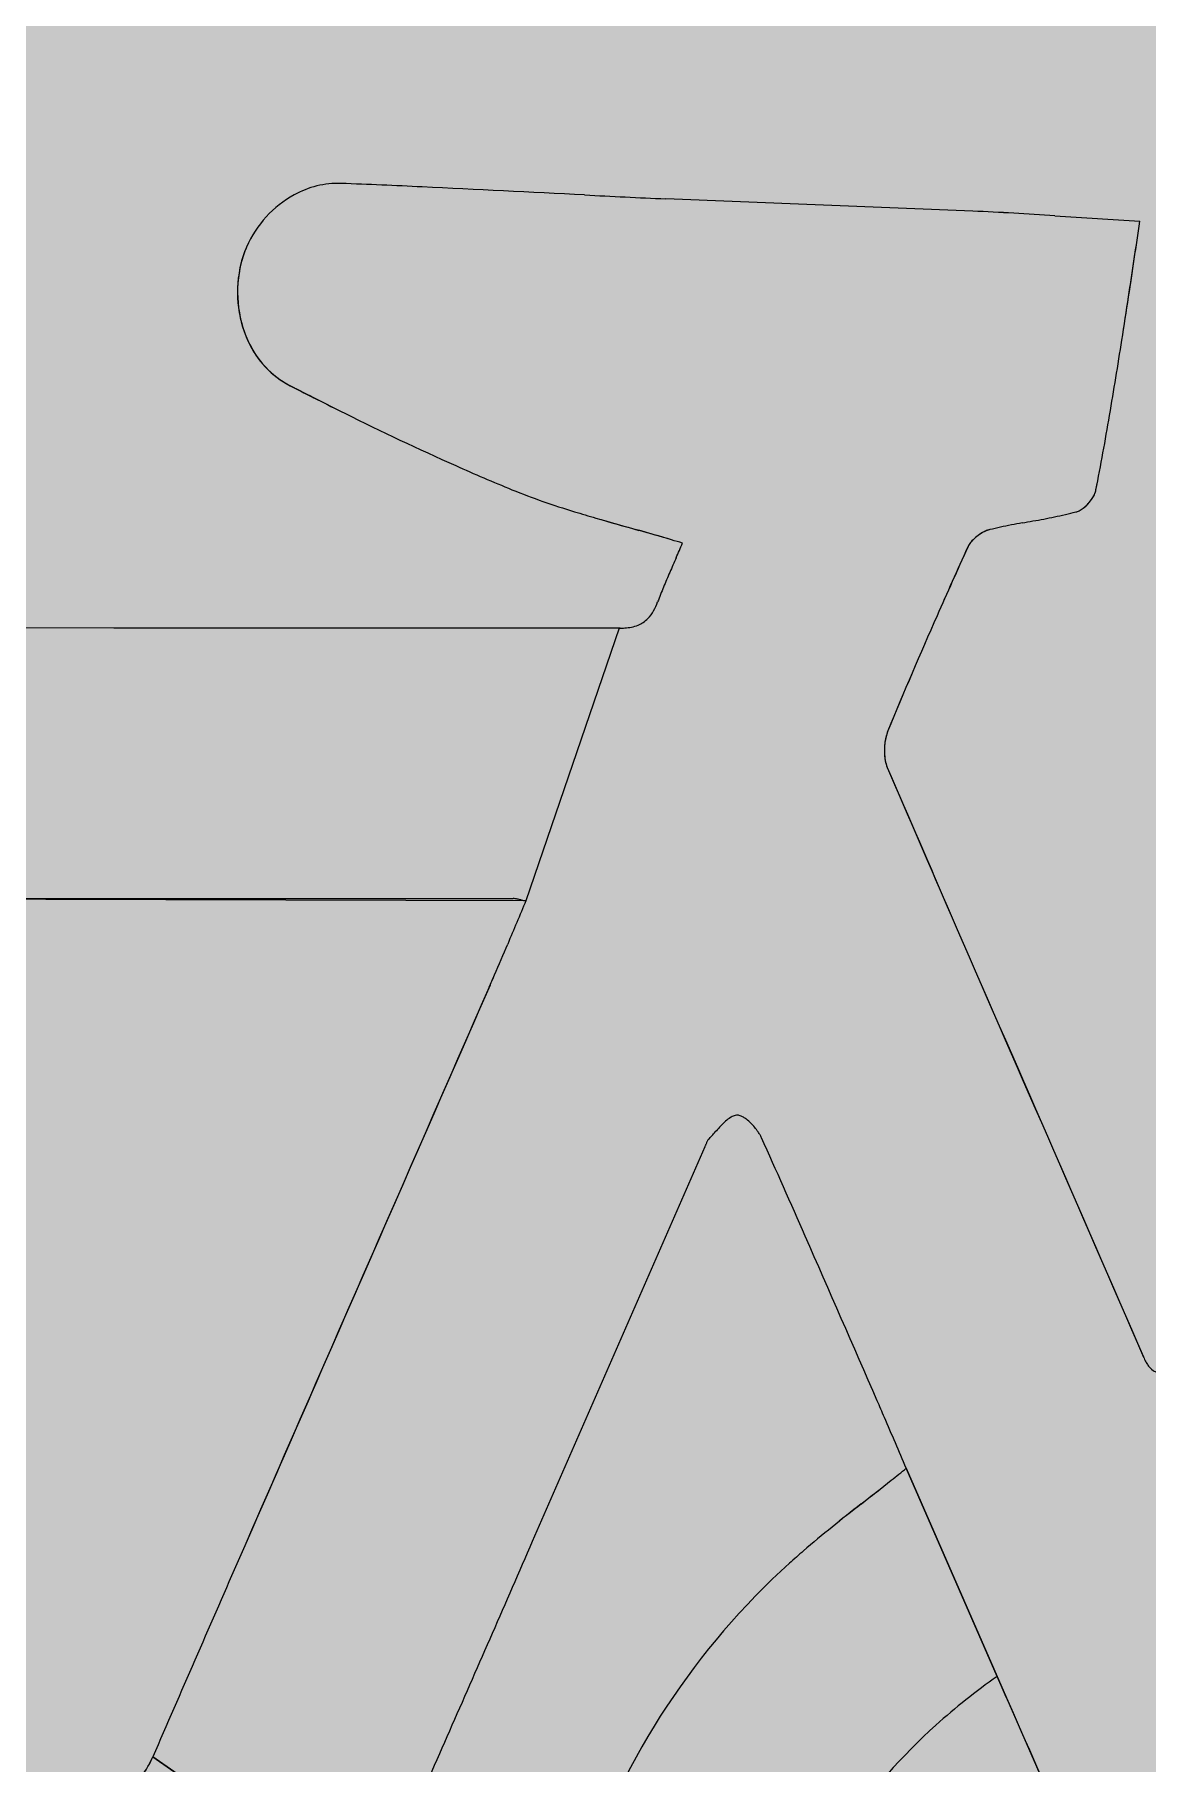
# Model space of a CAD drawing. Header units: millimetres. Extents: x 2995.8 to 3057.8, y 1058.7 to 1124.6.
# Drawn here: x 3028.42 to 3041.92, y 1091.65 to 1112.64 of the extents above; entities that cross this region are included whole.
import ezdxf

# ---------------------------------------------------------------- set-up
doc = ezdxf.new("R2010")
doc.units = ezdxf.units.MM
doc.layers.add('GSCOLORFILL', color=3, linetype='Continuous', lineweight=0)

# ---------------------------------------------------------------- blocks, each defined once
blk = doc.blocks.new('*U2')
at = {"layer": 'GSCOLORFILL', "true_color": 0xfedb00, "transparency": 33554687}
blk.add_hatch(color=40, dxfattribs=at).paths.add_polyline_path([(-300, -300), (300, -300), (300, 300), (-300, 300)])
blk = doc.blocks.new('Bicycle AUS 2018')
at = {"layer": 'GSCOLORFILL'}
h = blk.add_hatch(color=256, dxfattribs=at)
h.dxf.hatch_style = 1
edge = h.paths.add_edge_path()
edge.add_arc((52.7, 87.33), 2.18, 91.3723, 101.8351, ccw=False)
edge.add_arc((59.83, -207.45), 297.04, 90.4884, 91.3839, ccw=False)
edge.add_arc((61.78, -421.89), 511.49, 89.9795, 90.5027, ccw=False)
edge.add_arc((63.73, -1432.92), 1522.52, 89.71301, 90.06644, ccw=False)
edge.add_arc((85.54, 93.99), 14.85, 197.2544, 199.4186)
edge.add_arc((-23.92, 55.44), 101.19, 18.9776, 19.3989, ccw=False)
edge.add_arc((64.71, 85.9), 7.47, 14.7398, 19.1118, ccw=False)
edge.add_arc((67.55, 86.64), 4.55, 7.3322, 14.8063, ccw=False)
edge.add_arc((58.22, 85.35), 13.96, 5.9805, 7.6832, ccw=False)
edge.add_arc((52.04, 84.71), 20.17, 4.5661, 5.9805, ccw=False)
edge.add_arc((36.13, 83.43), 36.13, 3.5117, 4.5661, ccw=False)
edge.add_arc((276.2, 98.72), 204.42, 183.6665, 183.8997)
edge.add_arc((98.8, 86.7), 26.61, 184.0545, 185.3811)
edge.add_arc((86.76, 85.59), 14.52, 185.4879, 189.0389)
edge.add_arc((179.73, 100.38), 108.66, 189.0378, 200.345)
edge.add_arc((163.97, 94.55), 91.86, 200.3493, 225.4746)
edge.add_arc((177.84, 107.92), 111.12, 225.2125, 236.1142)
edge.add_arc((166.92, 91.42), 91.33, 236.0313, 266.3972)
edge.add_arc((167.94, 105.88), 105.82, 266.3385, 270)
edge.add_line((167.94, 0.05), (167.94, 27.04))
edge.add_arc((168.84, 97.12), 70.08, 186.165, 269.2623, ccw=False)
edge.add_line((99.16, 89.6), (103.06, 89.6))
edge.add_arc((129.22, 39904.93), 39815.35, 269.962357, 270.032542)
edge.add_arc((139.11, 12735.64), 12646.05, 270.057673, 270.13203)
edge.add_arc((168.1, 118.66), 29.04, 270.2841, 276.6556)
edge.add_arc((168.92, 111.62), 21.95, 276.6751, 286.4091)
edge.add_arc((170.16, 107.36), 17.52, 286.4451, 306.4926)
edge.add_arc((170, 107.96), 18.09, 305.7821, 372.2332)
edge.add_arc((167.75, 107.6), 20.37, 11.8797, 24.8168)
edge.add_line((186.23, 116.14), (164.09, 164.33))
edge.add_arc((175.1, 169.4), 12.12, 202.072, 204.7599, ccw=False)
edge.add_arc((180.41, 171.57), 17.86, 200.3806, 202.1159, ccw=False)
edge.add_arc((192.54, 176.12), 30.82, 199.5449, 200.4421, ccw=False)
edge.add_arc((298.68, 214.03), 143.52, 199.385, 199.6318, ccw=False)
edge.add_arc((120.07, 151.13), 45.84, 19.4456, 20.3876)
edge.add_arc((169.86, 100.78), 66.67, 91.6564, 95.877, ccw=False)
edge.add_line((167.94, 167.42), (167.94, 194.55))
edge.add_arc((168.79, 88.77), 105.78, 90.4622, 98.3856)
edge.add_arc((152.08, 202.12), 8.79, 274.2546, 278.393, ccw=False)
edge.add_arc((152.31, 198.68), 5.35, 268.0528, 274.5246, ccw=False)
edge.add_arc((152.23, 196.5), 3.16, 259.0777, 268.1465, ccw=False)
edge.add_arc((151.99, 195.34), 1.98, 223.0295, 259.6696, ccw=False)
edge.add_arc((152.67, 196), 2.93, 214.2926, 223.4333, ccw=False)
edge.add_arc((154.15, 197.02), 4.73, 207.9461, 214.4052, ccw=False)
edge.add_arc((156.55, 198.33), 7.46, 205.5663, 208.1863, ccw=False)
edge.add_arc((157.81, 198.95), 8.87, 204.6234, 205.6635, ccw=False)
edge.add_arc((79172.14, 36428.07), 86933.05, 204.593217, 204.6320801, ccw=False)
edge.add_arc((9836.98, 4684.4), 10676.74, 204.440869, 204.546972, ccw=False)
edge.add_arc((121.39, 268.59), 4.72, 190.6099, 201.4944, ccw=False)
edge.add_arc((122.75, 268.85), 6.11, 181.418, 190.6852, ccw=False)
edge.add_arc((123.55, 268.9), 6.91, 168.7286, 181.6447, ccw=False)
edge.add_arc((122.17, 269.19), 5.5, 161.7102, 168.8406, ccw=False)
edge.add_arc((121.15, 269.54), 4.43, 156.5836, 161.878, ccw=False)
edge.add_arc((645.48, 42.47), 575.81, 155.05947, 156.58413, ccw=False)
edge.add_arc((806.56, -31.73), 753.15, 154.41139, 155.10852, ccw=False)
edge.add_arc((129.75, 292.39), 2.74, 143.0913, 154.7608, ccw=False)
edge.add_arc((130.63, 291.75), 3.83, 133.7905, 143.2494, ccw=False)
edge.add_arc((131.58, 290.78), 5.18, 115.3997, 133.9213, ccw=False)
edge.add_arc((131.12, 291.75), 4.11, 108.5627, 115.4562, ccw=False)
edge.add_arc((130.85, 292.59), 3.22, 103.1155, 108.7568, ccw=False)
edge.add_arc((141.57, 246.59), 50.46, 101.5303, 103.1163, ccw=False)
edge.add_arc((146.09, 224.39), 73.12, 100.4309, 101.5303, ccw=False)
edge.add_arc((156.8, 166.26), 132.22, 99.8222, 100.4309, ccw=False)
edge.add_arc((26.47, 927.04), 639.64, 279.69996, 279.95156)
edge.add_arc((120.68, 388.92), 93.33, 280.0738, 280.9355)
edge.add_arc((127.14, 355.5), 59.3, 280.9355, 282.2894)
edge.add_arc((130.29, 340.95), 44.41, 282.31, 284.1172)
edge.add_arc((140.57, 300.01), 2.2, 284.6262, 295.62)
edge.add_arc((140.04, 301.11), 3.42, 295.6199, 305.5402)
edge.add_arc((139.17, 302.32), 4.91, 305.6268, 325.9485)
edge.add_arc((140.31, 301.53), 3.52, 326.1335, 336.436)
edge.add_arc((141.46, 301.02), 2.26, 336.7846, 348.2025)
edge.add_arc((-106.34, 352.87), 255.43, 348.182, 349.2136)
edge.add_arc((-220.65, 374.64), 371.8, 349.2136, 349.9267)
edge.add_arc((-525.8, 428.85), 681.72, 349.92671, 350.31578)
edge.add_arc((-1363.2, 573.22), 1531.47, 350.26182, 350.43499)
edge.add_arc((-311.79, 396.49), 465.31, 350.3804, 351.0342)
edge.add_arc((-3717.58, 933.84), 3913.23, 351.03409, 351.17033)
edge.add_arc((391.25, 4308.93), 3983.12, 266.3606, 266.51713, ccw=False)
edge.add_arc((90.43, -436.43), 771.77, 86.43506, 86.82588)
edge.add_arc((109.88, -85.67), 420.46, 86.8259, 87.5389)
edge.add_line((127.94, 334.41), (88.71, 335.9))
edge.add_arc((172.43, 2309.45), 1975.32, 267.26997, 267.5711, ccw=False)
edge.add_arc((-266.35, -6725.93), 7070.71, 87.205769, 87.374018)
edge.add_arc((0.97, -928.47), 1267.09, 87.43823, 87.90764)
edge.add_arc((46.88, 325.65), 12.13, 88.3306, 117.8919)
edge.add_arc((47.48, 324.28), 13.62, 117.4527, 154.9529)
edge.add_arc((46.09, 325.03), 12.04, 155.3845, 165.2105)
edge.add_arc((47.82, 324.58), 13.83, 165.2335, 205.6838)
edge.add_arc((45.79, 323.61), 11.58, 205.7377, 244.092)
edge.add_arc((331.34, 911.44), 665.09, 244.09105, 244.75533)
edge.add_arc((213.28, 659.79), 387.13, 244.6745, 246.9754)
edge.add_arc((171.31, 562.39), 281.07, 247.0835, 248.6664)
edge.add_arc((98.15, 375.47), 80.34, 248.7727, 251.7663)
edge.add_arc((109.84, 410.61), 117.38, 251.7149, 253.7737)
edge.add_arc((132.66, 488.15), 198.2, 253.7029, 254.5208)
edge.add_arc((290.52, 1063.44), 794.75, 254.62172, 255.01207)
edge.add_arc((2.77, -12.2), 318.7, 74.2169, 75.0494, ccw=False)
edge.add_arc((30.9, 88.22), 214.42, 73.7646, 74.1535, ccw=False)
edge.add_arc((-77.72, 370.13), 184.93, 335.1175, 335.7213, ccw=False)
edge.add_arc((512.91, 96.19), 466.14, 155.1175, 155.3579)
edge.add_arc((183.37, 247.35), 103.58, 155.3579, 156.4397)
edge.add_arc((145.99, 263.74), 62.77, 156.51, 158.2951)
edge.add_arc((80.67, 289.65), 7.5, 329.8451, 338.8872, ccw=False)
edge.add_arc((83.24, 288.15), 4.52, 314.6425, 329.9934, ccw=False)
edge.add_arc((83.88, 287.55), 3.64, 290.485, 314.086, ccw=False)
edge.add_arc((83.44, 288.68), 4.86, 280.4222, 290.6506, ccw=False)
edge.add_arc((83.02, 290.94), 7.16, 273.5988, 280.5172, ccw=False)
edge.add_arc((82.81, 293.6), 9.83, 270.3084, 273.8267, ccw=False)
edge.add_line((82.86, 283.77), (82.75, 283.77))
edge.add_line((82.75, 283.77), (70.84, 250.66))
edge.add_arc((2456.44, -810.47), 2610.96, 156.02015, 156.14628)
edge.add_arc((-381.44, 444.76), 492.13, 335.6253, 336.1034, ccw=False)
edge.add_arc((-207.41, 366.35), 301.26, 335.2392, 335.5502, ccw=False)
edge.add_arc((66720.86, -30496.72), 73400.32, 155.2438671, 155.3040401)
edge.add_arc((20551.11, -9255.12), 22578.56, 155.326696, 155.392139)
edge.add_line((23.16, 146.71), (51.08, 128.31))
edge.add_arc((-3444.06, 1765.6), 3859.63, 334.89934, 335.26388)
edge.add_arc((-8548.26, 4127.02), 9483.61, 335.209833, 335.358194)
edge.add_line((71.7, 172.89), (93.73, 220.83))
edge.add_arc((91.11, 222.02), 2.88, 335.4524, 337.9664)
edge.add_arc((87.16, 223.62), 7.14, 337.9542, 338.988)
edge.add_arc((102.33, 217.83), 9.1, 157.9926, 159.216, ccw=False)
edge.add_arc((96.48, 220.2), 2.79, 154.7041, 157.9778, ccw=False)
edge.add_arc((95.38, 220.72), 1.57, 150.0717, 154.6066, ccw=False)
edge.add_arc((94.95, 220.96), 1.08, 143.6711, 150.0892, ccw=False)
edge.add_arc((94.71, 221.14), 0.781, 132.9516, 143.7187, ccw=False)
edge.add_arc((86.85, 229.62), 10.79, 312.8308, 316.0427)
edge.add_arc((74.2, 241.84), 28.37, 316.0118, 317.2769)
edge.add_arc((139.2, 181.85), 60.08, 136.5527, 137.306, ccw=False)
edge.add_arc((105.02, 214.19), 13.03, 133.7301, 136.4485, ccw=False)
edge.add_arc((101.22, 218.15), 7.54, 130.2418, 133.6323, ccw=False)
edge.add_arc((98.98, 220.86), 4.02, 119.9152, 130.8125, ccw=False)
edge.add_arc((98.17, 222.25), 2.41, 107.6594, 119.8512, ccw=False)
edge.add_arc((97.99, 222.78), 1.86, 97.7933, 107.3093, ccw=False)
edge.add_arc((97.85, 223.73), 0.893, 82.046, 97.1871, ccw=False)
edge.add_arc((97.79, 223.25), 1.38, 71.3375, 82.3077, ccw=False)
edge.add_arc((97.5, 222.38), 2.3, 60.8546, 71.3513, ccw=False)
edge.add_arc((96.79, 221.07), 3.78, 53.9149, 61.1307, ccw=False)
edge.add_arc((95.67, 219.52), 5.7, 46.4536, 53.9723, ccw=False)
edge.add_arc((94.64, 218.4), 7.22, 35.562, 46.6447, ccw=False)
edge.add_arc((95.86, 219.29), 5.71, 31.0719, 35.4321, ccw=False)
edge.add_arc((97.05, 220.01), 4.32, 25.6812, 30.99, ccw=False)
edge.add_arc((-1146.48, -369.54), 1380.51, 24.81887, 25.36642, ccw=False)
edge.add_arc((-4377.16, -1864.18), 4940.19, 24.56983, 24.82486, ccw=False)
edge.add_arc((-308.88, -5.15), 467.29, 24.4049, 24.6791, ccw=False)
edge.add_arc((-2283.5, -898.49), 2634.58, 24.20632, 24.35363, ccw=False)
edge.add_line((119.44, 181.75), (144.13, 128.02))
edge.add_arc((139.46, 125.84), 5.16, 4.6876, 25.0408, ccw=False)
edge.add_arc((141.23, 126.02), 3.38, -12.7481, 4.0638, ccw=False)
edge.add_arc((141.91, 125.87), 2.69, 303.8767, 347.1977, ccw=False)
edge.add_arc((141.14, 127.16), 4.18, 267.6741, 302.7208, ccw=False)
edge.add_line((140.97, 122.98), (103.57, 122.94))
edge.add_line((103.57, 122.94), (75.89, 125.87))
edge.add_arc((71.47, 127.51), 4.71, 290.0077, 339.6193, ccw=False)
edge.add_arc((71.46, 128.23), 5.4, 277.9597, 287.4814, ccw=False)
edge.add_arc((71.09, 130.79), 7.98, 270.8069, 278.0422, ccw=False)
edge.add_arc((71.02, 136.09), 13.28, 265.8374, 270.7955, ccw=False)
edge.add_arc((62.33, 10.92), 112.19, 86.0509, 88.5863)
edge.add_arc((62.33, 10.92), 112.19, 88.5863, 91.0565)
edge.add_line((60.26, 123.09), (53.44, 122.84))
edge.add_line((53.44, 122.84), (52.26, 89.46))
h = blk.add_hatch(color=256, dxfattribs=at)
h.dxf.hatch_style = 1
h.paths.add_polyline_path([(82.75, 283.77), (70.84, 250.66), (-67.19, 251.01), (-46.47, 283.85)])
h = blk.add_hatch(color=256, dxfattribs=at)
h.dxf.hatch_style = 1
edge = h.paths.add_edge_path()
edge.add_arc((9.38, 153), 15.14, 332.7385, 335.4668, ccw=False)
edge.add_arc((13.49, 150.87), 10.51, 328.4067, 332.7962, ccw=False)
edge.add_arc((17.12, 148.56), 6.21, 316.0041, 329.0404, ccw=False)
edge.add_arc((18.43, 147.26), 4.36, 285.4274, 316.2761, ccw=False)
edge.add_arc((18.02, 148.69), 5.85, 275.1292, 285.6133, ccw=False)
edge.add_arc((17.77, 151.14), 8.32, 267.8573, 275.3481, ccw=False)
edge.add_arc((16.98, 125.91), 16.93, 88.3966, 95.4302)
edge.add_arc((17.71, 118.5), 24.37, 95.4926, 101.0205)
edge.add_arc((19.7, 107.81), 35.24, 100.8747, 103.0132)
edge.add_arc((23.63, 91), 52.51, 103.0611, 104.8802)
edge.add_arc((28.33, 72.85), 71.25, 104.7807, 105.1797)
edge.add_arc((7.12, 151.02), 9.74, 281.2104, 285.1796, ccw=False)
edge.add_arc((7.57, 148.73), 7.41, 274.7372, 281.2509, ccw=False)
edge.add_arc((7.68, 146.35), 5.03, 237.3715, 275.6484, ccw=False)
edge.add_arc((8.46, 147.67), 6.55, 231.5213, 237.8787, ccw=False)
edge.add_arc((9.46, 148.97), 8.19, 225.6847, 231.677, ccw=False)
edge.add_arc((-9292.28, -9380.22), 13308.25, 45.691992, 45.974855)
edge.add_arc((-4730.5, -4653.11), 6738.98, 45.931144, 46.12804)
edge.add_arc((-2352.13, -2179.97), 3307.79, 46.13732, 46.53845)
edge.add_line((-76.81, 220.95), (-91.72, 188.98))
edge.add_arc((-73.21, 211.64), 29.26, 230.7615, 231.3537)
edge.add_arc((-21.75, 276.39), 111.97, 231.4769, 231.8016)
edge.add_arc((-101.15, 175.35), 16.55, 50.5511, 52.0837, ccw=False)
edge.add_arc((-95.79, 181.85), 8.11, 48.5686, 50.6134, ccw=False)
edge.add_arc((-94.16, 183.68), 5.67, 45.8824, 48.6587, ccw=False)
edge.add_arc((32715.38, 34021.74), 47126.91, 225.884124, 225.911777)
edge.add_arc((3071.91, 3424.39), 4524.89, 225.95519, 226.05123)
edge.add_arc((-30593.5, -31572.73), 44035.98, 46.048633, 46.117264, ccw=False)
edge.add_arc((-8566.15, -8714.82), 12291.88, 45.937269, 46.019093, ccw=False)
edge.add_arc((-18.96, 116.65), 1.67, 31.5139, 46.4279, ccw=False)
edge.add_arc((-19.52, 116.29), 2.34, 25.4848, 31.8344, ccw=False)
edge.add_arc((-20.08, 116.02), 2.96, 20.2899, 25.5428, ccw=False)
edge.add_arc((-20.98, 115.69), 3.91, 14.8525, 20.2898, ccw=False)
edge.add_arc((-22.19, 115.37), 5.17, 8.9269, 14.8526, ccw=False)
edge.add_arc((-24.12, 115.06), 7.12, 0.3176, 8.9957, ccw=False)
edge.add_arc((-70.8, 114.8), 53.8, -1.8447, 0.3179, ccw=False)
edge.add_arc((-117.6, 116.31), 100.62, 356.9925, 358.1553, ccw=False)
edge.add_arc((839.51, 63.62), 857.93, 176.83219, 177.03466)
edge.add_arc((68.33, 103.57), 85.72, 177.0347, 178.7517)
edge.add_arc((26.52, 104.52), 43.9, 178.7992, 182.0818)
edge.add_arc((11.48, 104), 28.85, 182.134, 187.0755)
edge.add_arc((5.63, 103.34), 22.97, 187.2483, 190.9518)
edge.add_arc((17.8, 105.41), 35.3, 190.4946, 263.3884)
edge.add_arc((18.47, 109.07), 39.02, 263.0286, 277.6194)
edge.add_arc((18.95, 107.21), 37.12, 277.2632, 291.5555)
edge.add_arc((20.08, 104.03), 33.74, 291.764, 317.1437)
edge.add_arc((16.21, 107.74), 39.1, 317.0166, 327.7578)
edge.add_arc((13.04, 109.9), 42.93, 327.5775, 328.9748)
edge.add_arc((52.11, 86.42), 2.64, 137.9622, 149.4198, ccw=False)
edge.add_arc((52.94, 85.69), 3.76, 129.9994, 138.157, ccw=False)
edge.add_arc((53.48, 85.07), 4.58, 114.696, 130.1151, ccw=False)
edge.add_arc((52.94, 86.28), 3.25, 103.2239, 115.0696, ccw=False)
edge.add_arc((52.7, 87.33), 2.18, 101.8351, 103.4832, ccw=False)
edge.add_line((52.26, 89.46), (53.44, 122.84))
edge.add_arc((53.57, 130.9), 8.06, 263.2874, 269.1115, ccw=False)
edge.add_arc((53.24, 128.09), 5.23, 255.4834, 263.2463, ccw=False)
edge.add_arc((52.79, 126.32), 3.4, 245.0978, 255.4093, ccw=False)
edge.add_arc((52.3, 125.28), 2.25, 228.8387, 245.1726, ccw=False)
edge.add_arc((52.01, 124.93), 1.8, 197.042, 228.5105, ccw=False)
edge.add_arc((52.52, 125.1), 2.34, 184.138, 197.2304, ccw=False)
edge.add_arc((54.23, 125.17), 4.05, 167.3328, 183.4665, ccw=False)
edge.add_arc((59.95, 123.87), 9.92, 153.4284, 167.2482, ccw=False)
edge.add_line((51.08, 128.31), (23.16, 146.71))
h = blk.add_hatch(color=256, dxfattribs=at)
h.dxf.hatch_style = 1
edge = h.paths.add_edge_path()
edge.add_line((131.05, 156.48), (119.44, 181.75))
edge.add_arc((-40.74, 390.37), 263.02, 306.9915, 307.5164, ccw=False)
edge.add_arc((-470.67, 962.95), 979.04, 306.64646, 306.92594, ccw=False)
edge.add_arc((317.11, -96.01), 340.81, 126.6465, 127.4349)
edge.add_arc((196.04, 62.15), 141.63, 127.4349, 129.318)
edge.add_arc((168.76, 95.64), 98.43, 129.3877, 130.739)
edge.add_arc((164.09, 100.63), 91.6, 130.5613, 159.9188)
edge.add_arc((171.42, 97.56), 99.55, 159.7072, 162.5527)
edge.add_arc((63.52, 131.36), 13.52, 336.0586, 343.0002, ccw=False)
edge.add_line((75.89, 125.87), (103.57, 122.94))
edge.add_arc((167.84, 97.98), 68.95, 130.3139, 158.7738, ccw=False)
edge.add_arc((176.65, 88.14), 82.15, 123.7128, 130.5563, ccw=False)
for points in [[(52.26, 89.46, -0.045684), (52.65, 89.5, -0.003907), (57.29, 89.58, -0.002283), (61.96, 89.6, -0.001542), (71.36, 89.58, 0.009443), (71.53, 89.05, -0.001838), (71.78, 88.35, -0.019079), (71.94, 87.8, -0.032623), (72.06, 87.22, -0.00743), (72.11, 86.81, -0.006172), (72.15, 86.31, -0.004601), (72.2, 85.65, 0.001017), (72.25, 84.82, 0.005789), (72.3, 84.2, 0.015495), (72.42, 83.31, 0.049377), (77.85, 62.6, 0.110071), (99.56, 29.06, 0.047604), (115.89, 15.67, 0.133277), (161.18, 0.27, 0.015978), (167.94, 0.05), (167.94, 27.04, -0.379352), (99.16, 89.6), (103.06, 89.6, 0.000306), (151.84, 89.59, 0.000324), (168.25, 89.62, 0.027808), (171.47, 89.82, 0.042498), (175.12, 90.56, 0.087698), (180.58, 93.28, 0.298356), (187.68, 111.79, 0.056509), (186.23, 116.14), (164.09, 164.33, -0.011729), (163.86, 164.85, -0.007572), (163.67, 165.35, -0.003915), (163.5, 165.81, -0.001077), (163.29, 166.39, 0.00411), (163.04, 167.1, -0.018418), (167.94, 167.42), (167.94, 194.55, 0.034586), (153.36, 193.42, -0.018059), (152.73, 193.35, -0.028246), (152.13, 193.34, -0.039591), (151.63, 193.39, -0.161249), (150.54, 193.99, -0.039905), (150.25, 194.35, -0.02819), (149.97, 194.81, -0.011433), (149.82, 195.11, -0.004538), (149.75, 195.26, -0.00017), (125.19, 248.87, -0.000463), (116.99, 266.86, -0.047529), (116.75, 267.72, -0.040458), (116.64, 268.7, -0.056417), (116.77, 270.25, -0.031123), (116.95, 270.91, -0.023105), (117.09, 271.3, -0.006653), (123.37, 285.27, -0.003042), (127.27, 293.56, -0.050962), (127.56, 294.04, -0.041296), (127.98, 294.51, -0.080992), (129.35, 295.46, -0.030088), (129.81, 295.65, -0.02462), (130.12, 295.73, -0.00692), (131.48, 296.03, -0.004797), (132.86, 296.3, -0.002656), (134.24, 296.55, 0.001098), (137.01, 297.02, 0.00376), (138.39, 297.28, 0.005908), (139.76, 297.56, 0.007885), (141.12, 297.88, 0.048006), (141.52, 298.03, 0.043312), (142.03, 298.33, 0.088903), (143.23, 299.57, 0.044983), (143.54, 300.12, 0.049861), (143.67, 300.55, 0.004501), (144.57, 305.06, 0.003112), (145.41, 309.61, 0.001698), (146.21, 314.17, 0.000756), (146.98, 318.74, 0.002852), (147.84, 323.98, 0.000594), (149.28, 333.17, -0.000683), (138.42, 333.85, 0.001705), (133.16, 334.15, 0.003111), (127.94, 334.41), (88.71, 335.9, -0.001314), (78.34, 336.37, 0.000734), (57.6, 337.35, 0.002048), (47.23, 337.77, 0.129706), (41.21, 336.37, 0.165102), (35.14, 330.05, 0.042901), (34.45, 328.11, 0.178353), (35.36, 318.59, 0.168932), (40.73, 313.2, 0.002898), (47.69, 309.87, 0.01004), (61.87, 303.5, 0.006907), (69.06, 300.58, 0.013063), (73.01, 299.16, 0.008983), (77.04, 297.91, 0.003569), (79.76, 297.14, 0.001703), (84.99, 295.72, -0.003632), (89.45, 294.49, -0.001697), (90.85, 294.09, -0.002635), (90.04, 292.32, 0.001049), (89.22, 290.54, 0.00472), (88.42, 288.76, 0.007789), (87.67, 286.95, -0.039474), (87.16, 285.88, -0.067081), (86.42, 284.93, -0.103344), (85.16, 284.13, -0.04466), (84.32, 283.9, -0.030197), (83.47, 283.79, -0.015353), (82.86, 283.77), (82.75, 283.77), (70.84, 250.66, 0.00055), (68.51, 245.41, -0.002086), (66.83, 241.66, -0.001357), (66.15, 240.17, 0.000263), (33.91, 170.15, 0.000286), (23.16, 146.71), (51.08, 128.31, 0.001591), (61.43, 150.58, 0.000647), (71.7, 172.89), (93.73, 220.83, 0.01097), (93.78, 220.94, 0.004511), (93.83, 221.06, -0.005338), (93.9, 221.24, -0.014285), (93.96, 221.39, -0.01979), (94.02, 221.5, -0.028012), (94.08, 221.6, -0.047015), (94.18, 221.71, 0.014016), (94.61, 222.13, 0.00552), (95.04, 222.59, -0.003287), (95.58, 223.17, -0.011862), (96.02, 223.6, -0.014795), (96.35, 223.9, -0.047584), (96.97, 224.34, -0.053247), (97.44, 224.55, -0.041545), (97.74, 224.62, -0.066162), (97.98, 224.61, -0.047903), (98.23, 224.55, -0.045833), (98.62, 224.38, -0.031495), (99.02, 224.13, -0.032818), (99.59, 223.65, -0.048395), (100.51, 222.6, -0.019027), (100.75, 222.24, -0.023168), (100.94, 221.88, -0.002389), (106.53, 209.94, -0.001113), (115.72, 189.96, -0.001197), (116.65, 187.92, -0.000643), (119.44, 181.75), (144.13, 128.02, -0.089042), (144.6, 126.26, -0.073487), (144.53, 125.28, -0.191307), (143.41, 123.64, -0.154123), (140.97, 122.98), (103.57, 122.94), (75.89, 125.87, -0.219917), (73.08, 123.09, -0.04157), (72.21, 122.89, -0.03158), (71.2, 122.81, -0.021637), (70.05, 122.85, 0.011063), (65.1, 123.08, 0.010779), (60.26, 123.09), (53.44, 122.84)], [(23.16, 146.71, -0.011905), (22.84, 146.06, -0.019155), (22.45, 145.36, -0.056943), (21.59, 144.24, -0.135422), (19.59, 143.05, -0.045778), (18.54, 142.86, -0.032696), (17.46, 142.83, 0.0307), (15.38, 142.76, 0.024125), (13.05, 142.42, 0.009331), (11.77, 142.15, 0.007938), (10.15, 141.75, 0.001741), (9.67, 141.62, -0.017321), (9.01, 141.47, -0.028429), (8.18, 141.35, -0.168585), (4.97, 142.12, -0.027746), (4.38, 142.54, -0.026152), (3.74, 143.1, 0.001234), (-43.39, 188.88, 0.000859), (-60.06, 204.96, 0.00175), (-76.81, 220.95), (-91.72, 188.98, 0.002584), (-91.48, 188.79, 0.001417), (-90.99, 188.4, -0.006687), (-90.64, 188.12, -0.008922), (-90.42, 187.94, -0.012114), (-90.22, 187.75, 0.000121), (-73.89, 171.92, 0.000419), (-68.43, 166.65, -0.000299), (-30.43, 130.06, -0.000357), (-17.81, 117.87, -0.065167), (-17.54, 117.53, -0.027713), (-17.41, 117.3, -0.022924), (-17.31, 117.05, -0.023729), (-17.19, 116.7, -0.025861), (-17.08, 116.17, -0.037884), (-17, 115.1, -0.009437), (-17.02, 113.07, -0.005074), (-17.11, 111.03, 0.000883), (-17.27, 108, 0.007492), (-17.37, 105.44, 0.014324), (-17.35, 102.92, 0.021565), (-17.15, 100.44, 0.016161), (-16.91, 98.98, 0.329237), (13.73, 70.34, 0.06375), (23.64, 70.4, 0.062443), (32.59, 72.69, 0.111195), (44.81, 81.08, 0.046901), (49.28, 86.88, 0.006097), (49.83, 87.77, -0.050035), (50.14, 88.19, -0.035609), (50.53, 88.57, -0.06738), (51.56, 89.22, -0.051733), (52.2, 89.44, -0.007191), (52.26, 89.46), (53.44, 122.84, -0.025418), (52.62, 122.9, -0.033885), (51.93, 123.03, -0.045023), (51.35, 123.23, -0.071391), (50.82, 123.58, -0.138177), (50.29, 124.4, -0.057189), (50.19, 124.93, -0.070513), (50.28, 126.06, -0.060373), (51.08, 128.31)]]:
    blk.add_lwpolyline(points, format="xyb", close=True)
blk.add_lwpolyline([(82.75, 283.77), (70.84, 250.66), (-67.19, 251.01), (-46.47, 283.85)], close=True)
at = {"layer": 'GSCOLORFILL', "linetype": 'Continuous'}
for points in [[(125.19, 248.87, -0.00046), (117.04, 266.75, -0.027166), (116.9, 267.12, -0.029865), (116.76, 267.67, -0.042698), (116.64, 268.7, -0.060249), (116.79, 270.35, -0.032365), (116.99, 271.04, -0.015272), (117.09, 271.29, -0.006655), (123.37, 285.27, -0.003053), (127.29, 293.59, -0.047894), (127.56, 294.04, -0.036916), (127.93, 294.47, -0.086143), (129.39, 295.48, -0.033919), (129.91, 295.68, -0.01629), (130.11, 295.73, -0.006948), (131.48, 296.03, -0.004798), (132.86, 296.3, -0.002655), (134.24, 296.55, 0.001098), (137.01, 297.02, 0.003759), (138.39, 297.28, 0.00591), (139.76, 297.56, 0.007885), (141.12, 297.88, 0.048236), (141.52, 298.03, 0.043164), (142.03, 298.33, 0.084777), (143.19, 299.5, 0.050707), (143.54, 300.12, 0.046838), (143.67, 300.53, 0.004528), (144.57, 305.06, 0.003112), (145.41, 309.61, 0.001697), (146.21, 314.17, 0.000756), (146.98, 318.74, 0.0029), (147.85, 324.06, 0.000589), (149.28, 333.17, -0.000683), (138.42, 333.85, 0.001708), (133.16, 334.16, 0.003106), (127.94, 334.41), (88.71, 335.9, -0.001314), (78.34, 336.37, 0.000734), (57.6, 337.35, 0.002048), (47.23, 337.77, 0.129706), (41.21, 336.37, 0.165102), (35.14, 330.05, 0.044449), (34.43, 328.03, 0.174529), (35.3, 318.7, 0.170499), (40.68, 313.23, 0.002921), (47.69, 309.87, 0.01004), (61.87, 303.5, 0.006907), (69.06, 300.58, 0.013063), (73.01, 299.16, 0.008983), (77.04, 297.91, 0.003569), (79.76, 297.14, 0.001796), (85.27, 295.64, -0.0034), (89.45, 294.49, -0.001697), (90.85, 294.09, -0.002636), (90.04, 292.32, 0.001048), (89.22, 290.54, 0.004721), (88.42, 288.76, 0.007789), (87.67, 286.95, -0.039474), (87.16, 285.88, -0.067081), (86.42, 284.93, -0.103344), (85.16, 284.13, -0.04466), (84.32, 283.9, -0.030197), (83.47, 283.79, -0.018356), (82.75, 283.77), (-46.47, 283.85, 0.005184), (-46.48, 285.06, 0.001262), (-46.51, 286.19, -0.004119), (-46.53, 287.26, -0.005549), (-46.53, 287.95, -0.021785), (-46.45, 289.45, -0.003045), (-46.43, 289.61, 0.037852), (-46.39, 290.72, 0.061513), (-46.56, 291.87, 0.117645), (-47.46, 293.43, 0.049452), (-48.28, 294.16, 0.017671), (-48.74, 294.47, 0.017776), (-49.36, 294.83, -0.004299), (-54.81, 297.84, -0.002628), (-60.23, 300.92, -0.001087), (-65.62, 304.04, -0.00006), (-71.01, 307.17, 0.005028), (-71.41, 307.4, -0.004341), (-72.05, 307.75, -0.01272), (-72.57, 308.07, -0.018424), (-72.96, 308.33, -0.019496), (-73.23, 308.55, -0.048475), (-73.59, 308.93, -0.064037), (-73.81, 309.31, -0.008244), (-73.83, 309.35, -0.039602), (-74.39, 311.3, -0.018531), (-74.5, 311.99, -0.017776), (-74.54, 312.49, -0.038964), (-74.53, 313.18, -0.04597), (-74.44, 313.64, -0.058637), (-74.3, 313.97, -0.048944), (-74.17, 314.15, -0.037918), (-73.35, 314.93, -0.0807), (-70.71, 316.45, -0.032362), (-69.76, 316.74, -0.049582), (-68.65, 316.89, -0.004609), (-61.57, 317.03, -0.002732), (-54.48, 317.06, -0.001713), (-40.3, 317.02), (-28.67, 317.02), (-28.67, 349.8, -0.002246), (-28.92, 349.82, -0.001614), (-29.57, 349.87, 0.004494), (-29.84, 349.9, 0.008742), (-30.1, 349.91, 0.008147), (-30.26, 349.91, 0.00103), (-66.05, 349.93, 0.00165), (-77.97, 349.86, 0.373296), (-114.14, 316.64, 0.024981), (-114.41, 312.69, 0.064277), (-113.39, 302.98, 0.095042), (-107.8, 290.69, 0.050778), (-102.11, 284.16, 0.011429), (-100.43, 282.65, 0.004957), (-100.15, 282.41, -0.004604), (-99.68, 282.03, -0.012928), (-99.31, 281.69, -0.013345), (-99.1, 281.49, -0.037955), (-98.81, 281.14, -0.042589), (-98.67, 280.9, -0.05401), (-98.6, 280.7, -0.057391), (-98.58, 280.53, 0.004547), (-98.59, 279.62, 0.005351), (-98.57, 277.77, -0.000306), (-98.5, 274.99, -0.00866), (-98.49, 272.67, -0.016562), (-98.59, 270.39, -0.025215), (-98.89, 268.18, -0.033759), (-99.43, 266.05, -0.003846), (-104.32, 251.89, -0.002176), (-109.37, 237.79, -0.00127), (-119.63, 209.64, 0.00027), (-127.94, 186.59), (-127.94, 186.59, 0.110142), (-170.68, 194.5, 0.10704), (-209.87, 184.65, 0.327204), (-263.2, 82.87, 0.067008), (-255.79, 57.17, 0.106073), (-232.97, 25.9, 0.045031), (-217.01, 13.83, 0.143351), (-167.94, -0.05, 0.041814), (-150.77, 1.49, 0.049068), (-130.47, 7, 0.13446), (-91.91, 35.1, 0.048497), (-80.48, 52.59, 0.006411), (-79.06, 55.36, 0.115529), (-69.46, 96, 0.03968), (-70.69, 112.56, 0.131099), (-90.01, 157.16, 0.027323), (-97.64, 165.87, -0.028602), (-97.99, 166.27, -0.048653), (-98.62, 167.27, -0.024501), (-98.8, 167.69, -0.042832), (-98.95, 168.21, -0.043135), (-98.99, 168.54, -0.052487), (-98.97, 168.79, -0.031863), (-98.94, 168.91, -0.003974), (-97.21, 173.91, -0.002348), (-95.42, 178.9, -0.001704), (-91.72, 188.98, 0.002584), (-91.48, 188.79, 0.001734), (-90.87, 188.31, -0.005066), (-90.61, 188.1, -0.009712), (-90.38, 187.9, -0.009032), (-90.23, 187.76, 0.000121), (-73.89, 171.92, 0.000419), (-68.43, 166.65, -0.000299), (-30.43, 130.06, -0.000358), (-17.79, 117.85, -0.060867), (-17.54, 117.53, -0.027713), (-17.41, 117.3, -0.022878), (-17.31, 117.05, -0.024032), (-17.19, 116.69, -0.023455), (-17.09, 116.22, -0.039859), (-17, 115.09, -0.009412), (-17.02, 113.07, -0.00506), (-17.11, 111.03, 0.000892), (-17.27, 107.97, 0.007406), (-17.37, 105.44, 0.014324), (-17.35, 102.92, 0.021565), (-17.15, 100.44, 0.016161), (-16.91, 98.98, 0.329237), (13.73, 70.34, 0.06375), (23.64, 70.4, 0.062443), (32.59, 72.69, 0.111195), (44.81, 81.08, 0.046901), (49.28, 86.88, 0.006322), (49.85, 87.8, -0.046369), (50.14, 88.19, -0.035609), (50.53, 88.57, -0.06738), (51.56, 89.22, -0.056572), (52.26, 89.46, -0.043346), (52.63, 89.5, -0.003924), (57.29, 89.58, -0.002283), (61.96, 89.6, -0.001542), (71.36, 89.58, 0.005579), (71.46, 89.27, 0.003078), (71.56, 88.96, -0.001134), (71.71, 88.53, -0.004518), (71.81, 88.25, -0.016648), (71.95, 87.77, -0.026595), (72.05, 87.3, -0.00891), (72.11, 86.81, -0.006174), (72.15, 86.31, -0.003451), (72.19, 85.81, 0.00122), (72.25, 84.82, 0.004681), (72.29, 84.32, 0.017123), (72.41, 83.33, 0.049226), (77.82, 62.69, 0.110317), (99.56, 29.06, 0.047604), (115.89, 15.67, 0.133277), (161.18, 0.27, 0.042244), (179.02, 0.64, 0.012942), (185.18, 1.43, 0.154088), (234.76, 25.61, 0.00464), (236.09, 26.89, 0.056035), (251.26, 45.29, 0.111785), (265.25, 83.31, 0.045031), (266.04, 102.09, 0.130606), (251.92, 148.13, 0.265992), (168.08, 194.55, 0.03466), (153.47, 193.43, -0.007709), (153.09, 193.38, -0.010145), (152.73, 193.35, -0.029433), (152.1, 193.34, -0.037583), (151.63, 193.39, -0.161249), (150.54, 193.99, -0.039905), (150.25, 194.35, -0.02819), (149.97, 194.81, -0.011433), (149.82, 195.11, -0.005125), (149.74, 195.28, -0.00017)], [(-67.19, 251.01), (-67.19, 251.01, 0.008241), (-67.38, 251.01, 0.03418), (-67.98, 250.95, 0.042178), (-68.49, 250.82, 0.164639), (-69.67, 249.91, 0.047516), (-70.05, 249.23, 0.012691), (-70.22, 248.84, 0.007026), (-70.37, 248.42, -0.002006), (-74.18, 237.65, -0.003012), (-76.12, 232.28, -0.005024), (-78.16, 226.94, 0.018901), (-78.4, 226.24, 0.014827), (-78.53, 225.8, 0.041592), (-78.68, 224.88, 0.077272), (-78.6, 223.68, 0.086308), (-78.05, 222.39, 0.044738), (-77.33, 221.47, 0.016752), (-76.81, 220.95, -0.00175), (-60.06, 204.96, -0.000859), (-43.39, 188.88, -0.001233), (3.71, 143.13), (3.71, 143.13, 0.027446), (4.38, 142.54, 0.027746), (4.97, 142.12, 0.168585), (8.18, 141.35, 0.028429), (9.01, 141.47, 0.017419), (9.67, 141.62, -0.001728), (10.15, 141.75, -0.007085), (11.59, 142.11, -0.010602), (13.05, 142.42, -0.022885), (15.26, 142.75, -0.032485), (17.46, 142.83, 0.032696), (18.54, 142.86, 0.045778), (19.59, 143.05, 0.127292), (21.49, 144.14, 0.062581), (22.45, 145.36, 0.017511), (22.81, 146, 0.013046), (23.16, 146.71, -0.000286), (33.91, 170.15, -0.000264), (66.27, 240.43, 0.001123), (66.83, 241.66, 0.002086), (68.51, 245.41, -0.00055), (70.84, 250.66, -0.005178), (70.23, 250.77, 0.003039), (69.71, 250.87, 0.006734), (69.55, 250.9, 0.008664), (69.45, 250.91, 0.030874), (69.23, 250.93, -0.000365)], [(71.7, 172.89), (93.73, 220.83, 0.01097), (93.78, 220.94, 0.004511), (93.83, 221.06, -0.005338), (93.9, 221.24, -0.014285), (93.96, 221.39, -0.01979), (94.02, 221.5, -0.028012), (94.08, 221.6, -0.047015), (94.18, 221.71, 0.014016), (94.61, 222.13, 0.00552), (95.04, 222.59, -0.003287), (95.58, 223.17, -0.011862), (96.02, 223.6, -0.014795), (96.35, 223.9, -0.047584), (96.97, 224.34, -0.053247), (97.44, 224.55, -0.041545), (97.74, 224.62, -0.066162), (97.98, 224.61, -0.047903), (98.23, 224.55, -0.045833), (98.62, 224.38, -0.031495), (99.02, 224.13, -0.032818), (99.59, 223.65, -0.048395), (100.51, 222.6, -0.019027), (100.75, 222.24, -0.023168), (100.94, 221.88, -0.002389), (106.53, 209.94, -0.001113), (115.72, 189.96, -0.001197), (116.65, 187.92, -0.000643), (119.44, 181.75, -0.00229), (117.52, 180.29, -0.001216), (113.7, 177.44, 0.003448), (109.95, 174.61, 0.008224), (106.3, 171.72, 0.005896), (104.52, 170.22, 0.128802), (78.06, 132.08, 0.012416), (76.46, 127.41, -0.030298), (75.89, 125.87, -0.041839), (75.29, 124.78, -0.073052), (74.41, 123.8, -0.096141), (73.08, 123.09, -0.04157), (72.21, 122.89, -0.03158), (71.2, 122.81, -0.017011), (70.4, 122.82, -0.005899), (70.05, 122.85, 0.021844), (60.26, 123.09, 0.011004), (54.38, 122.86, -0.019291), (53.44, 122.84, -0.025418), (52.62, 122.9, -0.033885), (51.93, 123.03, -0.045023), (51.35, 123.23, -0.071391), (50.82, 123.58, -0.138177), (50.29, 124.4, -0.057189), (50.19, 124.93, -0.036101), (50.19, 125.4, -0.035433), (50.28, 126.06, -0.026495), (50.48, 126.8, -0.023051), (50.84, 127.78, -0.009411), (51.08, 128.31, 0.001591), (61.43, 150.58, 0.000647)], [(103.57, 122.94, 0.000815), (131.74, 122.94, 0.001136), (140.97, 122.98, 0.036423), (141.79, 123.04, 0.048565), (142.62, 123.25, 0.064944), (143.41, 123.64, 0.191307), (144.53, 125.28, 0.073487), (144.6, 126.26, 0.047939), (144.46, 127.11, 0.04053), (144.13, 128.02, 0.002308), (139.35, 138.54, 0.000768), (131.05, 156.48, 0.029869), (123.23, 150.56, 0.124822)]]:
    blk.add_lwpolyline(points, format="xyb", close=True, dxfattribs=at)
at = {"layer": 'GSCOLORFILL'}
for points in [[(125.19, 248.87, -0.00046), (117.04, 266.75, -0.027166), (116.9, 267.12, -0.029865), (116.76, 267.67, -0.042698), (116.64, 268.7, -0.060249), (116.79, 270.35, -0.032365), (116.99, 271.04, -0.015272), (117.09, 271.29, -0.006655), (123.37, 285.27, -0.003053), (127.29, 293.59, -0.047894), (127.56, 294.04, -0.036916), (127.93, 294.47, -0.086143), (129.39, 295.48, -0.033919), (129.91, 295.68, -0.01629), (130.11, 295.73, -0.006948), (131.48, 296.03, -0.004798), (132.86, 296.3, -0.002655), (134.24, 296.55, 0.001098), (137.01, 297.02, 0.003759), (138.39, 297.28, 0.00591), (139.76, 297.56, 0.007885), (141.12, 297.88, 0.048236), (141.52, 298.03, 0.043164), (142.03, 298.33, 0.084777), (143.19, 299.5, 0.050707), (143.54, 300.12, 0.046838), (143.67, 300.53, 0.004528), (144.57, 305.06, 0.003112), (145.41, 309.61, 0.001697), (146.21, 314.17, 0.000756), (146.98, 318.74, 0.0029), (147.85, 324.06, 0.000589), (149.28, 333.17, -0.000683), (138.42, 333.85, 0.001708), (133.16, 334.16, 0.003106), (127.94, 334.41), (88.71, 335.9, -0.001314), (78.34, 336.37, 0.000734), (57.6, 337.35, 0.002048), (47.23, 337.77, 0.129706), (41.21, 336.37, 0.165102), (35.14, 330.05, 0.044449), (34.43, 328.03, 0.174529), (35.3, 318.7, 0.170499), (40.68, 313.23, 0.002921), (47.69, 309.87, 0.01004), (61.87, 303.5, 0.006907), (69.06, 300.58, 0.013063), (73.01, 299.16, 0.008983), (77.04, 297.91, 0.003569), (79.76, 297.14, 0.001796), (85.27, 295.64, -0.0034), (89.45, 294.49, -0.001697), (90.85, 294.09, -0.002636), (90.04, 292.32, 0.001048), (89.22, 290.54, 0.004721), (88.42, 288.76, 0.007789), (87.67, 286.95, -0.039474), (87.16, 285.88, -0.067081), (86.42, 284.93, -0.103344), (85.16, 284.13, -0.04466), (84.32, 283.9, -0.030197), (83.47, 283.79, -0.018356), (82.75, 283.77), (-46.47, 283.85, 0.005184), (-46.48, 285.06, 0.001262), (-46.51, 286.19, -0.004119), (-46.53, 287.26, -0.005549), (-46.53, 287.95, -0.021785), (-46.45, 289.45, -0.003045), (-46.43, 289.61, 0.037852), (-46.39, 290.72, 0.061513), (-46.56, 291.87, 0.117645), (-47.46, 293.43, 0.049452), (-48.28, 294.16, 0.017671), (-48.74, 294.47, 0.017776), (-49.36, 294.83, -0.004299), (-54.81, 297.84, -0.002628), (-60.23, 300.92, -0.001087), (-65.62, 304.04, -0.00006), (-71.01, 307.17, 0.005028), (-71.41, 307.4, -0.004341), (-72.05, 307.75, -0.01272), (-72.57, 308.07, -0.018424), (-72.96, 308.33, -0.019496), (-73.23, 308.55, -0.048475), (-73.59, 308.93, -0.064037), (-73.81, 309.31, -0.008244), (-73.83, 309.35, -0.039602), (-74.39, 311.3, -0.018531), (-74.5, 311.99, -0.017776), (-74.54, 312.49, -0.038964), (-74.53, 313.18, -0.04597), (-74.44, 313.64, -0.058637), (-74.3, 313.97, -0.048944), (-74.17, 314.15, -0.037918), (-73.35, 314.93, -0.0807), (-70.71, 316.45, -0.032362), (-69.76, 316.74, -0.049582), (-68.65, 316.89, -0.004609), (-61.57, 317.03, -0.002732), (-54.48, 317.06, -0.001713), (-40.3, 317.02), (-28.67, 317.02), (-28.67, 349.8, -0.002246), (-28.92, 349.82, -0.001614), (-29.57, 349.87, 0.004494), (-29.84, 349.9, 0.008742), (-30.1, 349.91, 0.008147), (-30.26, 349.91, 0.00103), (-66.05, 349.93, 0.00165), (-77.97, 349.86, 0.373296), (-114.14, 316.64, 0.024981), (-114.41, 312.69, 0.064277), (-113.39, 302.98, 0.095042), (-107.8, 290.69, 0.050778), (-102.11, 284.16, 0.011429), (-100.43, 282.65, 0.004957), (-100.15, 282.41, -0.004604), (-99.68, 282.03, -0.012928), (-99.31, 281.69, -0.013345), (-99.1, 281.49, -0.037955), (-98.81, 281.14, -0.042589), (-98.67, 280.9, -0.05401), (-98.6, 280.7, -0.057391), (-98.58, 280.53, 0.004547), (-98.59, 279.62, 0.005351), (-98.57, 277.77, -0.000306), (-98.5, 274.99, -0.00866), (-98.49, 272.67, -0.016562), (-98.59, 270.39, -0.025215), (-98.89, 268.18, -0.033759), (-99.43, 266.05, -0.003846), (-104.32, 251.89, -0.002176), (-109.37, 237.79, -0.00127), (-119.63, 209.64, 0.00027), (-127.94, 186.59), (-127.94, 186.59, 0.110142), (-170.68, 194.5, 0.10704), (-209.87, 184.65, 0.327204), (-263.2, 82.87, 0.067008), (-255.79, 57.17, 0.106073), (-232.97, 25.9, 0.045031), (-217.01, 13.83, 0.143351), (-167.94, -0.05, 0.041814), (-150.77, 1.49, 0.049068), (-130.47, 7, 0.13446), (-91.91, 35.1, 0.048497), (-80.48, 52.59, 0.006411), (-79.06, 55.36, 0.115529), (-69.46, 96, 0.03968), (-70.69, 112.56, 0.131099), (-90.01, 157.16, 0.027323), (-97.64, 165.87, -0.028602), (-97.99, 166.27, -0.048653), (-98.62, 167.27, -0.024501), (-98.8, 167.69, -0.042832), (-98.95, 168.21, -0.043135), (-98.99, 168.54, -0.052487), (-98.97, 168.79, -0.031863), (-98.94, 168.91, -0.003974), (-97.21, 173.91, -0.002348), (-95.42, 178.9, -0.001704), (-91.72, 188.98, 0.002584), (-91.48, 188.79, 0.001734), (-90.87, 188.31, -0.005066), (-90.61, 188.1, -0.009712), (-90.38, 187.9, -0.009032), (-90.23, 187.76, 0.000121), (-73.89, 171.92, 0.000419), (-68.43, 166.65, -0.000299), (-30.43, 130.06, -0.000358), (-17.79, 117.85, -0.060867), (-17.54, 117.53, -0.027713), (-17.41, 117.3, -0.022878), (-17.31, 117.05, -0.024032), (-17.19, 116.69, -0.023455), (-17.09, 116.22, -0.039859), (-17, 115.09, -0.009412), (-17.02, 113.07, -0.00506), (-17.11, 111.03, 0.000892), (-17.27, 107.97, 0.007406), (-17.37, 105.44, 0.014324), (-17.35, 102.92, 0.021565), (-17.15, 100.44, 0.016161), (-16.91, 98.98, 0.329237), (13.73, 70.34, 0.06375), (23.64, 70.4, 0.062443), (32.59, 72.69, 0.111195), (44.81, 81.08, 0.046901), (49.28, 86.88, 0.006322), (49.85, 87.8, -0.046369), (50.14, 88.19, -0.035609), (50.53, 88.57, -0.06738), (51.56, 89.22, -0.056572), (52.26, 89.46, -0.043346), (52.63, 89.5, -0.003924), (57.29, 89.58, -0.002283), (61.96, 89.6, -0.001542), (71.36, 89.58, 0.005579), (71.46, 89.27, 0.003078), (71.56, 88.96, -0.001134), (71.71, 88.53, -0.004518), (71.81, 88.25, -0.016648), (71.95, 87.77, -0.026595), (72.05, 87.3, -0.00891), (72.11, 86.81, -0.006174), (72.15, 86.31, -0.003451), (72.19, 85.81, 0.00122), (72.25, 84.82, 0.004681), (72.29, 84.32, 0.017123), (72.41, 83.33, 0.049226), (77.82, 62.69, 0.110317), (99.56, 29.06, 0.047604), (115.89, 15.67, 0.133277), (161.18, 0.27, 0.042244), (179.02, 0.64, 0.012942), (185.18, 1.43, 0.154088), (234.76, 25.61, 0.00464), (236.09, 26.89, 0.056035), (251.26, 45.29, 0.111785), (265.25, 83.31, 0.045031), (266.04, 102.09, 0.130606), (251.92, 148.13, 0.265992), (168.08, 194.55, 0.03466), (153.47, 193.43, -0.007709), (153.09, 193.38, -0.010145), (152.73, 193.35, -0.029433), (152.1, 193.34, -0.037583), (151.63, 193.39, -0.161249), (150.54, 193.99, -0.039905), (150.25, 194.35, -0.02819), (149.97, 194.81, -0.011433), (149.82, 195.11, -0.005125), (149.74, 195.28, -0.00017)], [(52.26, 89.46, -0.045684), (52.65, 89.5, -0.003907), (57.29, 89.58, -0.002283), (61.96, 89.6, -0.001542), (71.36, 89.58, 0.009443), (71.53, 89.05, -0.001838), (71.78, 88.35, -0.019079), (71.94, 87.8, -0.032623), (72.06, 87.22, -0.00743), (72.11, 86.81, -0.006172), (72.15, 86.31, -0.004601), (72.2, 85.65, 0.001017), (72.25, 84.82, 0.005789), (72.3, 84.2, 0.015495), (72.42, 83.31, 0.049377), (77.85, 62.6, 0.110071), (99.56, 29.06, 0.047604), (115.89, 15.67, 0.133277), (161.18, 0.27, 0.015978), (167.94, 0.05), (167.94, 27.04, -0.379352), (99.16, 89.6), (103.06, 89.6, 0.000306), (151.84, 89.59, 0.000324), (168.25, 89.62, 0.027808), (171.47, 89.82, 0.042498), (175.12, 90.56, 0.087698), (180.58, 93.28, 0.298356), (187.68, 111.79), (187.68, 111.79, 0.056509), (186.23, 116.14), (164.09, 164.33, -0.011729), (163.86, 164.85, -0.007572), (163.67, 165.35, -0.003915), (163.5, 165.81, -0.001077), (163.29, 166.39, 0.00411), (163.04, 167.1, -0.018418), (167.94, 167.42), (167.94, 194.55, 0.034586), (153.36, 193.42, -0.018059), (152.73, 193.35, -0.028246), (152.13, 193.34, -0.039591), (151.63, 193.39, -0.161249), (150.54, 193.99, -0.039905), (150.25, 194.35, -0.02819), (149.97, 194.81, -0.011433), (149.82, 195.11, -0.004538), (149.75, 195.26, -0.00017), (125.19, 248.87, -0.000463), (116.99, 266.86, -0.047529), (116.75, 267.72, -0.040458), (116.64, 268.7, -0.056417), (116.77, 270.25, -0.031123), (116.95, 270.91, -0.023105), (117.09, 271.3, -0.006653), (123.37, 285.27, -0.003042), (127.27, 293.56, -0.050962), (127.56, 294.04, -0.041296), (127.98, 294.51, -0.080992), (129.35, 295.46, -0.030088), (129.81, 295.65, -0.02462), (130.12, 295.73, -0.00692), (131.48, 296.03, -0.004797), (132.86, 296.3, -0.002656), (134.24, 296.55, 0.001098), (137.01, 297.02, 0.00376), (138.39, 297.28, 0.005908), (139.76, 297.56, 0.007885), (141.12, 297.88, 0.048006), (141.52, 298.03, 0.043312), (142.03, 298.33, 0.088903), (143.23, 299.57, 0.044983), (143.54, 300.12, 0.049861), (143.67, 300.55, 0.004501), (144.57, 305.06, 0.003112), (145.41, 309.61, 0.001698), (146.21, 314.17, 0.000756), (146.98, 318.74, 0.002852), (147.84, 323.98, 0.000594), (149.28, 333.17, -0.000683), (138.42, 333.85, 0.001705), (133.16, 334.15, 0.003111), (127.94, 334.41), (88.71, 335.9, -0.001314), (78.34, 336.37, 0.000734), (57.6, 337.35, 0.002048), (47.23, 337.77, 0.129706), (41.21, 336.37, 0.165102), (35.14, 330.05, 0.042901), (34.45, 328.11, 0.178353), (35.36, 318.59, 0.168932), (40.73, 313.2, 0.002898), (47.69, 309.87, 0.01004), (61.87, 303.5, 0.006907), (69.06, 300.58, 0.013063), (73.01, 299.16, 0.008983), (77.04, 297.91, 0.003569), (79.76, 297.14, 0.001703), (84.99, 295.72, -0.003632), (89.45, 294.49, -0.001697), (90.85, 294.09, -0.002635), (90.04, 292.32, 0.001049), (89.22, 290.54, 0.00472), (88.42, 288.76, 0.007789), (87.67, 286.95, -0.039474), (87.16, 285.88, -0.067081), (86.42, 284.93, -0.103344), (85.16, 284.13, -0.04466), (84.32, 283.9, -0.030197), (83.47, 283.79, -0.015353), (82.86, 283.77), (82.75, 283.77), (70.84, 250.66, 0.00055), (68.51, 245.41, -0.002086), (66.83, 241.66, -0.001357), (66.15, 240.17, 0.000263), (33.91, 170.15, 0.000286), (23.16, 146.71), (51.08, 128.31, 0.001591), (61.43, 150.58, 0.000647), (71.7, 172.89), (93.73, 220.83, 0.01097), (93.78, 220.94, 0.004511), (93.83, 221.06, -0.005338), (93.9, 221.24, -0.014285), (93.96, 221.39, -0.01979), (94.02, 221.5, -0.028012), (94.08, 221.6, -0.047015), (94.18, 221.71, 0.014016), (94.61, 222.13, 0.00552), (95.04, 222.59, -0.003287), (95.58, 223.17, -0.011862), (96.02, 223.6, -0.014795), (96.35, 223.9, -0.047584), (96.97, 224.34, -0.053247), (97.44, 224.55, -0.041545), (97.74, 224.62, -0.066162), (97.98, 224.61, -0.047903), (98.23, 224.55, -0.045833), (98.62, 224.38, -0.031495), (99.02, 224.13, -0.032818), (99.59, 223.65, -0.048395), (100.51, 222.6, -0.019027), (100.75, 222.24, -0.023168), (100.94, 221.88, -0.002389), (106.53, 209.94, -0.001113), (115.72, 189.96, -0.001197), (116.65, 187.92, -0.000643), (119.44, 181.75), (144.13, 128.02, -0.089042), (144.6, 126.26, -0.073487), (144.53, 125.28, -0.191307), (143.41, 123.64, -0.154123), (140.97, 122.98), (103.57, 122.94), (75.89, 125.87, -0.219917), (73.08, 123.09, -0.04157), (72.21, 122.89, -0.03158), (71.2, 122.81, -0.021637), (70.05, 122.85, 0.011063), (65.1, 123.08, 0.010779), (60.26, 123.09), (53.44, 122.84)], [(-67.19, 251.01), (-67.19, 251.01, 0.008241), (-67.38, 251.01, 0.03418), (-67.98, 250.95, 0.042178), (-68.49, 250.82, 0.164639), (-69.67, 249.91, 0.047516), (-70.05, 249.23, 0.012691), (-70.22, 248.84, 0.007026), (-70.37, 248.42, -0.002006), (-74.18, 237.65, -0.003012), (-76.12, 232.28, -0.005024), (-78.16, 226.94, 0.018901), (-78.4, 226.24, 0.014827), (-78.53, 225.8, 0.041592), (-78.68, 224.88, 0.077272), (-78.6, 223.68, 0.086308), (-78.05, 222.39, 0.044738), (-77.33, 221.47, 0.016752), (-76.81, 220.95, -0.00175), (-60.06, 204.96, -0.000859), (-43.39, 188.88, -0.001233), (3.71, 143.13), (3.71, 143.13, 0.027446), (4.38, 142.54, 0.027746), (4.97, 142.12, 0.168585), (8.18, 141.35, 0.028429), (9.01, 141.47, 0.017419), (9.67, 141.62, -0.001728), (10.15, 141.75, -0.007085), (11.59, 142.11, -0.010602), (13.05, 142.42, -0.022885), (15.26, 142.75, -0.032485), (17.46, 142.83, 0.032696), (18.54, 142.86, 0.045778), (19.59, 143.05, 0.127292), (21.49, 144.14, 0.062581), (22.45, 145.36, 0.017511), (22.81, 146, 0.013046), (23.16, 146.71, -0.000286), (33.91, 170.15, -0.000264), (66.27, 240.43, 0.001123), (66.83, 241.66, 0.002086), (68.51, 245.41, -0.00055), (70.84, 250.66, -0.005178), (70.23, 250.77, 0.003039), (69.71, 250.87, 0.006734), (69.55, 250.9, 0.008664), (69.45, 250.91, 0.030874), (69.23, 250.93, -0.000365)], [(23.16, 146.71, -0.011905), (22.84, 146.06, -0.019155), (22.45, 145.36, -0.056943), (21.59, 144.24, -0.135422), (19.59, 143.05, -0.045778), (18.54, 142.86, -0.032696), (17.46, 142.83, 0.0307), (15.38, 142.76, 0.024125), (13.05, 142.42, 0.009331), (11.77, 142.15, 0.007938), (10.15, 141.75, 0.001741), (9.67, 141.62, -0.017321), (9.01, 141.47, -0.028429), (8.18, 141.35, -0.168585), (4.97, 142.12, -0.027746), (4.38, 142.54, -0.026152), (3.74, 143.1, 0.001234), (-43.39, 188.88, 0.000859), (-60.06, 204.96, 0.00175), (-76.81, 220.95), (-91.72, 188.98, 0.002584), (-91.48, 188.79, 0.001417), (-90.99, 188.4, -0.006687), (-90.64, 188.12, -0.008922), (-90.42, 187.94, -0.012114), (-90.22, 187.75, 0.000121), (-73.89, 171.92, 0.000419), (-68.43, 166.65, -0.000299), (-30.43, 130.06, -0.000357), (-17.81, 117.87, -0.065167), (-17.54, 117.53, -0.027713), (-17.41, 117.3, -0.022924), (-17.31, 117.05, -0.023729), (-17.19, 116.7, -0.025861), (-17.08, 116.17, -0.037884), (-17, 115.1, -0.009437), (-17.02, 113.07, -0.005074), (-17.11, 111.03, 0.000883), (-17.27, 108, 0.007492), (-17.37, 105.44, 0.014324), (-17.35, 102.92, 0.021565), (-17.15, 100.44, 0.016161), (-16.91, 98.98, 0.329237), (13.73, 70.34, 0.06375), (23.64, 70.4, 0.062443), (32.59, 72.69, 0.111195), (44.81, 81.08, 0.046901), (49.28, 86.88, 0.006097), (49.83, 87.77, -0.050035), (50.14, 88.19, -0.035609), (50.53, 88.57, -0.06738), (51.56, 89.22, -0.051733), (52.2, 89.44, -0.007191), (52.26, 89.46), (53.44, 122.84, -0.025418), (52.62, 122.9, -0.033885), (51.93, 123.03, -0.045023), (51.35, 123.23, -0.071391), (50.82, 123.58, -0.138177), (50.29, 124.4, -0.057189), (50.19, 124.93, -0.070513), (50.28, 126.06, -0.060373), (51.08, 128.31)], [(75.89, 125.87), (103.57, 122.94, -0.124822), (123.23, 150.56, -0.029869), (131.05, 156.48), (119.44, 181.75, -0.00229), (117.52, 180.29, -0.001219), (113.69, 177.43, 0.00344), (109.95, 174.61, 0.008217), (106.3, 171.72, 0.005896), (104.52, 170.22, 0.128802), (78.06, 132.08, 0.012416), (76.46, 127.41, -0.030298), (75.89, 125.87)], [(131.05, 156.48), (119.44, 181.75, -0.00229), (117.52, 180.29, -0.001219), (113.69, 177.43, 0.00344), (109.95, 174.61, 0.008217), (106.3, 171.72, 0.005896), (104.52, 170.22, 0.128802), (78.06, 132.08, 0.012416), (76.46, 127.41, -0.030298), (75.89, 125.87), (103.57, 122.94, -0.124822), (123.23, 150.56, -0.029869), (131.05, 156.48)], [(103.57, 122.94, 0.000815), (131.74, 122.94, 0.001136), (140.97, 122.98, 0.036423), (141.79, 123.04, 0.048565), (142.62, 123.25, 0.064944), (143.41, 123.64, 0.191307), (144.53, 125.28, 0.073487), (144.6, 126.26, 0.047939), (144.46, 127.11, 0.04053), (144.13, 128.02, 0.002308), (139.35, 138.54, 0.000768), (131.05, 156.48, 0.029869), (123.23, 150.56, 0.124822)]]:
    blk.add_lwpolyline(points, format="xyb", close=True, dxfattribs=at)
blk.add_lwpolyline([(82.75, 283.77), (70.84, 250.66), (-67.19, 251.01), (-46.47, 283.85)], close=True, dxfattribs=at)
blk.add_lwpolyline([(119.44, 181.75, -0.00229), (117.52, 180.29, -0.001216), (113.7, 177.44, 0.003448), (109.95, 174.61, 0.008224), (106.3, 171.72, 0.005896), (104.52, 170.22, 0.128802), (78.06, 132.08, 0.012416), (76.46, 127.41, -0.030298), (75.89, 125.87)], format="xyb", dxfattribs=at)

msp = doc.modelspace()

# ---------------------------------------------------------------- block references
at = {"layer": 'GSCOLORFILL', "yscale": 0.1, "zscale": 0.1}
for name, p, xscale in [('*U2', (3027.744, 1094.551), 0.1), ('Bicycle AUS 2018', (3027.651, 1077.056), 0.095)]:
    msp.add_blockref(name, p, dxfattribs=dict(at, xscale=xscale))

doc.saveas('drawing.dxf')
